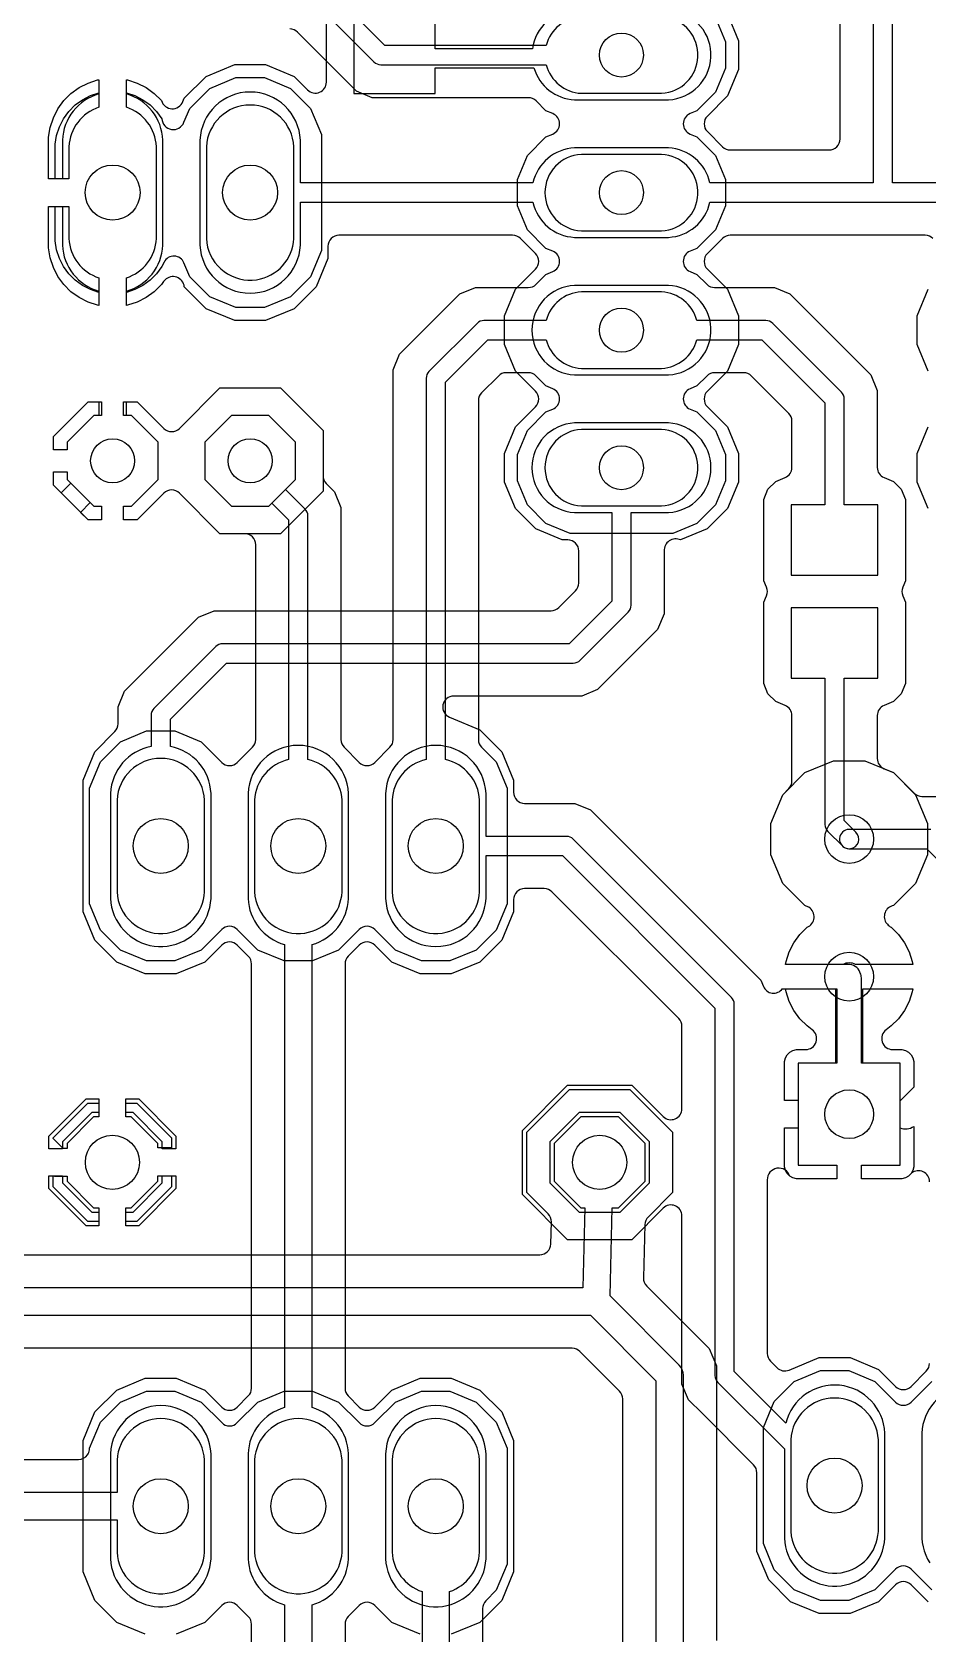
# Model space of a CAD drawing. Header units: millimetres. Extents: x 1 to 152, y 50 to 212.
# Drawn here: x 15.15 to 31.7, y 105.21 to 134.79 of the extents above; entities that cross this region are included whole.
import ezdxf

# ---------------------------------------------------------------- set-up
doc = ezdxf.new("R2010")
doc.units = ezdxf.units.MM

msp = doc.modelspace()

# ---------------------------------------------------------------- linework, layer by layer
at = {"layer": '16_copper'}
for points in [[(26.845, 133.666, 0.906347), (26.776, 135.072), (25.294, 135.072, 0.327921), (24.644, 134.544), (21.664, 134.544), (20.446, 135.762, 0.198912), (20.32, 135.814), (10.198, 135.814), (10.198, 135.967), (9.729, 136.436), (9.067, 136.436), (8.598, 135.967), (8.598, 135.305), (9.067, 134.836), (9.729, 134.836), (10.198, 135.305), (10.198, 135.458), (20.246, 135.458), (21.464, 134.24, 0.198912), (21.59, 134.188), (24.644, 134.188, 0.327921), (25.294, 133.66), (26.776, 133.66)], [(18.915, 129.702), (18.432, 129.902), (18.061, 130.273), (17.955, 130.528, 0.640153), (17.587, 130.543), (17.545, 130.461), (17.447, 130.326), (17.329, 130.208), (17.194, 130.11), (17.045, 130.034), (16.891, 129.984), (16.891, 130.251, 0.309894), (17.445, 130.978), (17.445, 132.674, 0.309894), (16.891, 133.401), (16.891, 133.668), (17.045, 133.618), (17.194, 133.542), (17.329, 133.444), (17.447, 133.326), (17.545, 133.191, 0.800183), (17.955, 133.124), (18.061, 133.379), (18.432, 133.75), (18.915, 133.95), (19.439, 133.95), (19.922, 133.75), (20.293, 133.379), (20.493, 132.896), (20.493, 130.756), (20.293, 130.273), (19.922, 129.902), (19.439, 129.702)], [(15.575, 132.08), (15.575, 132.718), (15.601, 132.883), (15.653, 133.042), (15.729, 133.191), (15.827, 133.326), (15.945, 133.444), (16.08, 133.542), (16.229, 133.618), (16.383, 133.668), (16.383, 133.401, 0.309892), (15.829, 132.674), (15.829, 132.08)], [(19.296, 130.218, 0.357806), (19.985, 130.978), (19.985, 132.674, 0.95208), (18.369, 132.674), (18.369, 130.978), (18.377, 130.899), (18.392, 130.821), (18.415, 130.745), (18.446, 130.672), (18.483, 130.602), (18.527, 130.536), (18.578, 130.475), (18.634, 130.419), (18.695, 130.368), (18.761, 130.324), (18.831, 130.287), (18.904, 130.256), (18.98, 130.233), (19.058, 130.218), (19.137, 130.21), (19.217, 130.21)], [(26.845, 131.126, 0.906347), (26.776, 132.532), (25.294, 132.532, 0.952079), (25.294, 131.12), (26.776, 131.12)], [(16.229, 130.034), (16.08, 130.11), (15.945, 130.208), (15.827, 130.326), (15.729, 130.461), (15.653, 130.61), (15.601, 130.769), (15.575, 130.934), (15.575, 131.572), (15.829, 131.572), (15.829, 130.978, 0.309892), (16.383, 130.251), (16.383, 129.984)], [(22.725, 118.153, 0.357806), (23.414, 118.913), (23.414, 120.609, 0.336925), (22.784, 121.357), (22.784, 128.323), (23.569, 129.108), (24.644, 129.108, 0.327921), (25.294, 128.58), (26.776, 128.58, 0.327921), (27.426, 129.108), (28.628, 129.108), (29.794, 127.942), (29.794, 126.06), (29.172, 126.06), (29.172, 124.76), (30.772, 124.76), (30.772, 126.06), (30.15, 126.06), (30.15, 128.016, 0.198912), (30.098, 128.142), (28.828, 129.412, 0.198912), (28.702, 129.464), (27.426, 129.464, 0.327921), (26.776, 129.992), (25.294, 129.992, 0.327921), (24.644, 129.464), (23.495, 129.464, 0.198912), (23.369, 129.412), (22.48, 128.523, 0.198912), (22.428, 128.397), (22.428, 121.357, 0.336925), (21.798, 120.609), (21.798, 118.913), (21.806, 118.834), (21.821, 118.756), (21.844, 118.68), (21.875, 118.607), (21.912, 118.537), (21.956, 118.471), (22.007, 118.41), (22.063, 118.354), (22.124, 118.303), (22.19, 118.259), (22.26, 118.222), (22.333, 118.191), (22.409, 118.168), (22.487, 118.153), (22.566, 118.145), (22.646, 118.145)], [(20.185, 118.153, 0.357806), (20.874, 118.913), (20.874, 120.609, 0.336925), (20.244, 121.357), (20.244, 125.857, 0.198912), (20.192, 125.983), (19.832, 126.343), (20.015, 126.526), (20.015, 127.22), (19.524, 127.711), (18.83, 127.711), (18.339, 127.22), (18.339, 126.526), (18.83, 126.035), (19.524, 126.035), (19.58, 126.091), (19.888, 125.783), (19.888, 121.357, 0.336925), (19.258, 120.609), (19.258, 118.913), (19.266, 118.834), (19.281, 118.756), (19.304, 118.68), (19.335, 118.607), (19.372, 118.537), (19.416, 118.471), (19.467, 118.41), (19.523, 118.354), (19.584, 118.303), (19.65, 118.259), (19.72, 118.222), (19.793, 118.191), (19.869, 118.168), (19.947, 118.153), (20.026, 118.145), (20.106, 118.145)], [(26.845, 126.046, 0.906347), (26.776, 127.452), (25.294, 127.452, 0.952079), (25.294, 126.04), (26.776, 126.04)], [(30.268, 119.712, 0.614414), (30.367, 120.014), (30.15, 120.231), (30.15, 122.86), (30.772, 122.86), (30.772, 124.16), (29.172, 124.16), (29.172, 122.86), (29.794, 122.86), (29.794, 120.157, 0.198912), (29.846, 120.031), (30.115, 119.762), (30.141, 119.741), (30.17, 119.725), (30.202, 119.715), (30.235, 119.71)], [(17.645, 118.153, 0.357806), (18.334, 118.913), (18.334, 120.609, 0.95208), (16.718, 120.609), (16.718, 118.913), (16.726, 118.834), (16.741, 118.756), (16.764, 118.68), (16.795, 118.607), (16.832, 118.537), (16.876, 118.471), (16.927, 118.41), (16.983, 118.354), (17.044, 118.303), (17.11, 118.259), (17.18, 118.222), (17.253, 118.191), (17.329, 118.168), (17.407, 118.153), (17.486, 118.145), (17.566, 118.145)], [(29.047, 115.062), (29.047, 115.781), (29.065, 115.846), (29.098, 115.904), (29.145, 115.951), (29.203, 115.984), (29.268, 116.002), (29.437, 116.002, 0.72655), (29.557, 116.369), (29.463, 116.437), (29.33, 116.57), (29.22, 116.722), (29.135, 116.89), (29.077, 117.068), (29.068, 117.123), (29.987, 117.123), (29.987, 115.748), (29.301, 115.748), (29.301, 115.062)], [(31.181, 115.062), (31.181, 115.748), (30.495, 115.748), (30.495, 117.123), (31.414, 117.123), (31.405, 117.068), (31.347, 116.89), (31.262, 116.722), (31.152, 116.57), (31.019, 116.437), (30.925, 116.369, 0.726547), (31.045, 116.002), (31.214, 116.002), (31.279, 115.984), (31.337, 115.951), (31.384, 115.904), (31.417, 115.846), (31.435, 115.781), (31.435, 115.309), (31.188, 115.062)], [(30.466, 113.868), (31.181, 113.868), (31.181, 114.554, 0.24956), (31.435, 114.583), (31.435, 113.835), (31.417, 113.77), (31.384, 113.712), (31.337, 113.665), (31.279, 113.632), (31.214, 113.614), (30.466, 113.614)], [(16.18, 112.827), (15.541, 113.467), (15.541, 113.669, 0.077944), (15.621, 113.665), (15.795, 113.665), (15.795, 113.572), (16.286, 113.081), (16.383, 113.081), (16.383, 112.827)], [(30.091, 106.342, 0.357806), (30.78, 107.102), (30.78, 108.798, 0.95208), (29.164, 108.798), (29.164, 107.102), (29.172, 107.023), (29.187, 106.945), (29.21, 106.869), (29.241, 106.796), (29.278, 106.726), (29.322, 106.66), (29.373, 106.599), (29.429, 106.543), (29.49, 106.492), (29.556, 106.448), (29.626, 106.411), (29.699, 106.38), (29.775, 106.357), (29.853, 106.342), (29.932, 106.334), (30.012, 106.334)], [(20.185, 105.961, 0.357806), (20.874, 106.721), (20.874, 108.417, 0.95208), (19.258, 108.417), (19.258, 106.721), (19.266, 106.642), (19.281, 106.564), (19.304, 106.488), (19.335, 106.415), (19.372, 106.345), (19.416, 106.279), (19.467, 106.218), (19.523, 106.162), (19.584, 106.111), (19.65, 106.067), (19.72, 106.03), (19.793, 105.999), (19.869, 105.976), (19.947, 105.961), (20.026, 105.953), (20.106, 105.953)]]:
    msp.add_lwpolyline(points, format="xyb", close=True, dxfattribs=at)
for points in [[(27.771, 135.054), (27.956, 134.608), (27.956, 134.124), (27.771, 133.678), (27.429, 133.336), (27.302, 133.284, 0.66818), (27.302, 132.908), (27.429, 132.856), (27.771, 132.514), (27.956, 132.068), (27.956, 131.584), (27.771, 131.138), (27.429, 130.796), (27.302, 130.744, 0.66818), (27.302, 130.368), (27.429, 130.316), (27.612, 130.133, 0.198912), (27.756, 130.073), (28.859, 130.073), (29.148, 129.954), (30.64, 128.462), (30.759, 128.173), (30.759, 126.751, 0.30335), (30.885, 126.563), (31.06, 126.491), (31.203, 126.348), (31.28, 126.161), (31.28, 124.659), (31.23, 124.538, 0.198911), (31.23, 124.382), (31.28, 124.261), (31.28, 122.759), (31.203, 122.572), (31.06, 122.429), (30.885, 122.357, 0.303345), (30.759, 122.169), (30.759, 121.376, 0.30335), (30.885, 121.188), (31.061, 121.115), (31.468, 120.708), (31.689, 120.176), (31.689, 119.6), (31.468, 119.068), (31.061, 118.661, 0.575508), (30.937, 118.327), (30.946, 118.316, 0.105065), (31.019, 118.259), (31.152, 118.126), (31.262, 117.974), (31.347, 117.806), (31.405, 117.628), (31.414, 117.573), (30.359, 117.573, 0.245287), (30.124, 117.573), (29.068, 117.573), (29.077, 117.628), (29.135, 117.806), (29.22, 117.974), (29.33, 118.126), (29.463, 118.259, 0.620023), (29.494, 118.628), (29.476, 118.637, 0.066668), (29.421, 118.661), (29.014, 119.068), (28.793, 119.6), (28.793, 120.176), (29.014, 120.708), (29.125, 120.82, 0.198915), (29.185, 120.963), (29.185, 122.169, 0.303345), (29.059, 122.357), (28.884, 122.429), (28.741, 122.572), (28.664, 122.759), (28.664, 124.261), (28.714, 124.382, 0.198911), (28.714, 124.538), (28.664, 124.659), (28.664, 126.161), (28.741, 126.348), (28.884, 126.491), (29.059, 126.563, 0.30335), (29.185, 126.751), (29.185, 127.606, 0.198912), (29.125, 127.749), (28.435, 128.439, 0.198912), (28.292, 128.499), (27.756, 128.499, 0.198912), (27.612, 128.439), (27.429, 128.256), (27.302, 128.204, 0.66818), (27.302, 127.828), (27.429, 127.776), (27.771, 127.434), (27.956, 126.988), (27.956, 126.504), (27.771, 126.058), (27.429, 125.716), (26.983, 125.532), (25.087, 125.532), (24.641, 125.716), (24.299, 126.058), (24.114, 126.504), (24.114, 126.988), (24.299, 127.434), (24.641, 127.776), (24.768, 127.828, 0.66818), (24.768, 128.204), (24.641, 128.256), (24.458, 128.439, 0.198912), (24.314, 128.499), (23.905, 128.499, 0.198912), (23.762, 128.439), (23.453, 128.13, 0.198912), (23.393, 127.987), (23.393, 121.727, 0.198912), (23.453, 121.583), (23.722, 121.314), (23.922, 120.831), (23.922, 118.691), (23.722, 118.208), (23.351, 117.837), (22.868, 117.637), (22.344, 117.637), (21.861, 117.837), (21.48, 118.218, 0.414214), (21.192, 118.218), (20.811, 117.837), (20.328, 117.637), (19.804, 117.637), (19.321, 117.837), (18.94, 118.218, 0.414214), (18.652, 118.218), (18.271, 117.837), (17.788, 117.637), (17.264, 117.637), (16.781, 117.837), (16.41, 118.208), (16.21, 118.691), (16.21, 120.831), (16.41, 121.314), (16.781, 121.685), (17.264, 121.885), (17.788, 121.885), (18.271, 121.685), (18.652, 121.304, 0.414214), (18.94, 121.304), (19.219, 121.583, 0.198912), (19.279, 121.727), (19.279, 125.324, 0.414214), (19.075, 125.527), (18.619, 125.527), (17.871, 126.275, 0.414214), (17.584, 126.275), (17.089, 125.781), (16.84, 125.781), (16.84, 126.035), (16.984, 126.035), (17.475, 126.526), (17.475, 127.22), (16.984, 127.711), (16.891, 127.711), (16.891, 127.965), (17.089, 127.965), (17.584, 127.471, 0.414214), (17.871, 127.471), (18.619, 128.219), (19.735, 128.219), (20.523, 127.431), (20.523, 126.598, 0.198912), (20.583, 126.454), (20.734, 126.303), (20.853, 126.014), (20.853, 121.727, 0.198912), (20.913, 121.583), (21.192, 121.304, 0.414214), (21.48, 121.304), (21.759, 121.583, 0.198912), (21.819, 121.727), (21.819, 128.554), (21.938, 128.843), (23.049, 129.954), (23.338, 130.073), (24.314, 130.073, 0.198912), (24.458, 130.133), (24.641, 130.316), (24.768, 130.368, 0.66818), (24.768, 130.744), (24.641, 130.796), (24.299, 131.138), (24.114, 131.584), (24.114, 132.068), (24.299, 132.514), (24.641, 132.856), (24.768, 132.908, 0.66818), (24.768, 133.284), (24.641, 133.336), (24.458, 133.519, 0.198912), (24.314, 133.579), (21.433, 133.579), (21.144, 133.698), (20.053, 134.789, 0.198912), (19.91, 134.849)], [(12.371, 112.212), (24.527, 112.212, 0.406733), (24.73, 112.41), (24.741, 112.818, 0.205576), (24.681, 112.967), (24.287, 113.361), (24.287, 114.477), (25.075, 115.265), (26.19, 115.265), (26.979, 114.477), (26.979, 113.361), (26.527, 112.909, 0.192265), (26.467, 112.771), (26.442, 111.784, 0.205576), (26.501, 111.635), (27.385, 110.752), (27.656, 110.481), (27.788, 110.163), (27.788, 105.09, 0.198912)], [(27.178, 104.753), (27.178, 109.991, 0.198912), (27.104, 110.171), (25.824, 111.451), (25.865, 113.081), (25.98, 113.081), (26.471, 113.572), (26.471, 114.266), (25.98, 114.757), (25.286, 114.757), (24.795, 114.266), (24.795, 113.572), (25.286, 113.081), (25.357, 113.081), (25.319, 111.602), (12.542, 111.602)], [(10.541, 102.057), (10.541, 106.731), (10.634, 106.731), (11.125, 107.222), (11.125, 107.916), (10.634, 108.407), (10.541, 108.407), (10.541, 108.988), (12.648, 111.094), (25.462, 111.094), (26.67, 109.886), (26.67, 104.648, 0.198912)], [(26.06, 104.476), (26.06, 109.549, 0.198912), (26.001, 109.693), (25.269, 110.425, 0.198912), (25.125, 110.485), (12.984, 110.485, 0.198912)], [(31.767, 106.026), (31.386, 106.407, 0.414214), (31.098, 106.407), (30.717, 106.026), (30.234, 105.826), (29.71, 105.826), (29.227, 106.026), (28.856, 106.397), (28.656, 106.88), (28.656, 109.02), (28.856, 109.503), (29.227, 109.874), (29.71, 110.074), (30.234, 110.074), (30.717, 109.874), (31.098, 109.493, 0.414214), (31.386, 109.493), (31.767, 109.874)], [(13.951, 108.433), (16.007, 108.433, 0.246975), (16.174, 108.521), (16.183, 108.535, 0.122621), (16.21, 108.639), (16.41, 109.122), (16.781, 109.493), (17.264, 109.693), (17.788, 109.693), (18.271, 109.493), (18.652, 109.112, 0.414214), (18.94, 109.112), (19.321, 109.493), (19.804, 109.693), (20.328, 109.693), (20.811, 109.493), (21.192, 109.112, 0.414214), (21.48, 109.112), (21.861, 109.493), (22.344, 109.693), (22.868, 109.693), (23.351, 109.493), (23.722, 109.122), (23.922, 108.639), (23.922, 106.499), (23.722, 106.016), (23.529, 105.823, 0.198912), (23.47, 105.679), (23.47, 100.569, 0.198912)], [(13.665, 107.315), (16.718, 107.315), (16.718, 106.721), (16.726, 106.642), (16.741, 106.564), (16.764, 106.488), (16.795, 106.415), (16.832, 106.345), (16.876, 106.279), (16.927, 106.218), (16.983, 106.162), (17.044, 106.111), (17.11, 106.067), (17.18, 106.03), (17.253, 105.999), (17.329, 105.976), (17.407, 105.961), (17.486, 105.953), (17.566, 105.953), (17.645, 105.961, 0.357806), (18.334, 106.721), (18.334, 108.417, 0.95208), (16.718, 108.417), (16.718, 107.823), (13.665, 107.823)], [(22.86, 100.254), (22.86, 105.994, 0.309894), (23.414, 106.721), (23.414, 108.417, 0.95208), (21.798, 108.417), (21.798, 106.721, 0.309894), (22.352, 105.994), (22.352, 100.254, 0.309894)]]:
    msp.add_lwpolyline(points, format="xyb", dxfattribs=at)
for points in [[(15.545, 127.076), (15.545, 127.325), (16.185, 127.965), (16.383, 127.965), (16.383, 127.711), (16.29, 127.711), (15.799, 127.22), (15.799, 127.076)], [(15.545, 126.421), (15.545, 126.67), (15.799, 126.67), (15.799, 126.526), (15.865, 126.46), (15.685, 126.28)], [(16.185, 125.781), (16.044, 125.921), (16.224, 126.101), (16.29, 126.035), (16.434, 126.035), (16.434, 125.781)], [(15.726, 114.173), (15.541, 114.359), (15.541, 114.371), (16.18, 115.011), (16.383, 115.011), (16.383, 114.757), (16.286, 114.757), (15.795, 114.266), (15.795, 114.173)], [(17.471, 114.266), (16.98, 114.757), (16.883, 114.757), (16.883, 115.011), (17.085, 115.011), (17.725, 114.371), (17.725, 114.189), (17.471, 114.185)], [(29.268, 113.614), (29.203, 113.632), (29.145, 113.665), (29.098, 113.712), (29.065, 113.77), (29.047, 113.835), (29.047, 114.554), (29.301, 114.554), (29.301, 113.868), (30.016, 113.868), (30.016, 113.614)], [(16.883, 113.081), (16.98, 113.081), (17.471, 113.572), (17.471, 113.669), (17.725, 113.669), (17.725, 113.467), (17.085, 112.827), (16.883, 112.827)]]:
    msp.add_lwpolyline(points, close=True, dxfattribs=at)
at = {"layer": '1_copper'}
for points in [[(30.683, 141.224), (30.683, 132.004), (27.669, 132.004, 0.338315), (26.902, 132.652), (25.168, 132.652, 0.338315), (24.401, 132.004), (20.105, 132.004), (20.105, 132.795, 0.95729), (18.249, 132.795), (18.249, 130.857, 0.95729), (20.105, 130.857), (20.105, 131.648), (24.401, 131.648, 0.338315), (25.168, 131), (26.902, 131, 0.338315), (27.669, 131.648), (32.021, 131.648)], [(27.993, 135.122), (28.196, 134.631), (28.196, 134.101), (27.993, 133.61), (27.622, 133.24, 0.414214), (27.622, 132.952), (27.902, 132.673, 0.198912), (28.045, 132.613), (29.87, 132.613, 0.414214), (30.074, 132.817), (30.074, 141.179, 0.022669)], [(46.035, 135.636), (46.035, 133.028), (45.011, 132.004), (35.289, 132.004, 0.338315), (34.522, 132.652), (32.788, 132.652, 0.338315), (32.021, 132.004), (31.039, 132.004), (31.039, 141.16)], [(17.24, 105.205), (16.713, 105.424), (16.309, 105.828), (16.09, 106.355), (16.09, 108.783), (16.309, 109.31), (16.713, 109.714), (17.24, 109.933), (17.812, 109.933), (18.339, 109.714), (18.652, 109.401, 0.414214), (18.94, 109.401), (19.143, 109.605, 0.198912), (19.202, 109.748), (19.202, 117.582, 0.198912), (19.143, 117.725), (18.94, 117.929, 0.414214), (18.652, 117.929), (18.339, 117.616), (17.812, 117.397), (17.24, 117.397), (16.713, 117.616), (16.309, 118.02), (16.09, 118.547), (16.09, 120.975), (16.309, 121.502), (16.679, 121.873, 0.198912), (16.739, 122.017), (16.739, 122.331), (16.858, 122.62), (18.223, 123.985), (18.512, 124.104), (24.736, 124.104, 0.198912), (24.879, 124.164), (25.188, 124.473, 0.198912), (25.248, 124.616), (25.248, 125.208, 0.414214), (25.044, 125.412), (24.943, 125.412), (24.453, 125.615), (24.077, 125.99), (23.874, 126.481), (23.874, 127.011), (24.077, 127.502), (24.448, 127.872, 0.414214), (24.448, 128.16), (24.077, 128.53), (23.874, 129.021), (23.874, 129.551), (24.077, 130.042), (24.448, 130.412, 0.414214), (24.448, 130.7), (24.168, 130.979, 0.198912), (24.025, 131.039), (20.816, 131.039, 0.414214), (20.613, 130.835), (20.613, 130.612), (20.394, 130.085), (19.99, 129.681), (19.463, 129.462), (18.891, 129.462), (18.364, 129.681), (17.96, 130.085, 0.640285), (17.603, 130.212), (17.59, 130.197, 0.098029), (17.539, 130.128), (17.407, 129.996), (17.256, 129.887), (17.091, 129.803), (16.914, 129.745), (16.891, 129.741), (16.891, 130.005, 0.323073), (17.565, 130.857), (17.565, 132.795, 0.323073), (16.891, 133.647), (16.891, 133.911), (16.914, 133.907), (17.091, 133.849), (17.256, 133.765), (17.407, 133.656), (17.539, 133.524, 0.709924), (17.934, 133.506), (17.96, 133.567), (18.364, 133.971), (18.891, 134.19), (19.463, 134.19), (19.99, 133.971), (20.239, 133.723, 0.668179), (20.586, 133.866), (20.586, 135.056)], [(31.788, 130.979, 0.198912), (31.645, 131.039), (28.045, 131.039, 0.198912), (27.902, 130.979), (27.622, 130.7, 0.414214), (27.622, 130.412), (27.993, 130.042), (28.196, 129.551), (28.196, 129.021), (27.993, 128.53), (27.622, 128.16, 0.414214), (27.622, 127.872), (27.993, 127.502), (28.196, 127.011), (28.196, 126.481), (27.993, 125.99), (27.617, 125.615), (27.127, 125.412, 0.557061), (26.822, 125.208), (26.822, 124.049), (26.703, 123.76), (25.592, 122.649), (25.303, 122.53), (22.936, 122.53, 0.820682), (22.859, 122.139), (23.419, 121.906), (23.823, 121.502), (24.042, 120.975), (24.042, 120.752, 0.414214), (24.245, 120.548), (25.176, 120.548), (25.465, 120.429), (28.608, 117.286), (28.656, 117.168, 0.578419), (29.006, 117.123), (30.016, 117.123), (30.016, 115.748), (29.301, 115.748), (29.301, 113.868), (30.016, 113.868), (30.016, 113.614), (29.268, 113.614), (29.203, 113.632), (29.145, 113.665, 0.854997), (28.727, 113.596), (28.727, 110.392, 0.198907), (28.787, 110.249), (28.908, 110.127, 0.303355), (29.13, 110.083), (29.686, 110.314), (30.258, 110.314), (30.785, 110.095), (31.098, 109.782, 0.414214), (31.386, 109.782), (31.665, 110.062, 0.198912), (31.725, 110.206)], [(20.32, 103.991), (20.32, 105.748, 0.323073), (20.994, 106.6), (20.994, 108.538, 0.323073), (20.32, 109.39), (20.32, 117.94, 0.323073), (20.994, 118.792), (20.994, 120.73, 0.95729), (19.138, 120.73), (19.138, 118.792, 0.323073), (19.812, 117.94), (19.812, 109.39, 0.323073), (19.138, 108.538), (19.138, 106.6, 0.323073), (19.812, 105.748), (19.812, 103.886, 0.198912)], [(31.725, 113.562, 0.627975), (31.395, 113.721), (31.389, 113.716, 0.015923), (31.378, 113.706), (31.337, 113.665), (31.279, 113.632), (31.214, 113.614), (30.466, 113.614), (30.466, 113.868), (31.181, 113.868), (31.181, 115.748), (30.466, 115.748), (30.466, 117.326, 0.111293), (30.446, 117.413), (30.439, 117.428, 0.339827), (30.219, 117.573), (29.068, 117.573), (29.077, 117.628), (29.135, 117.806), (29.22, 117.974), (29.33, 118.126), (29.463, 118.259, 0.620017), (29.494, 118.628), (29.476, 118.637, 0.066706), (29.421, 118.661), (29.014, 119.068), (28.793, 119.6), (28.793, 120.176), (29.014, 120.708), (29.421, 121.115), (29.953, 121.336), (30.529, 121.336), (31.061, 121.115), (31.442, 120.735, 0.198912), (31.585, 120.675), (31.907, 120.675)], [(31.75, 120.066), (30.241, 120.066, 0.932021), (30.216, 119.712), (30.241, 119.71), (31.676, 119.71), (32.334, 119.052)], [(31.699, 105.805), (31.386, 106.118, 0.414214), (31.098, 106.118), (30.785, 105.805), (30.258, 105.586), (29.686, 105.586), (29.159, 105.805), (28.755, 106.209), (28.536, 106.736), (28.536, 108.188, 0.198912), (28.476, 108.332), (27.523, 109.286), (27.272, 109.536), (27.153, 109.825), (27.153, 112.929, 0.668179), (26.806, 113.072), (26.224, 112.491), (25.041, 112.491), (24.205, 113.328), (24.205, 114.51), (25.041, 115.347), (26.224, 115.347), (26.806, 114.766, 0.668179), (27.153, 114.909), (27.153, 116.43, 0.198912), (27.093, 116.573), (24.752, 118.914, 0.198912), (24.609, 118.974), (24.245, 118.974, 0.414214), (24.042, 118.77), (24.042, 118.547), (23.823, 118.02), (23.419, 117.616), (22.892, 117.397), (22.32, 117.397), (21.793, 117.616), (21.48, 117.929, 0.414214), (21.192, 117.929), (20.989, 117.725, 0.198912), (20.93, 117.582), (20.93, 109.748, 0.198912), (20.989, 109.605), (21.192, 109.401, 0.414214), (21.48, 109.401), (21.793, 109.714), (22.32, 109.933), (22.892, 109.933), (23.419, 109.714), (23.823, 109.31), (24.042, 108.783), (24.042, 106.355), (23.823, 105.828), (23.419, 105.424), (22.892, 105.205)], [(32.334, 109.789, 0.346554), (31.584, 108.919), (31.584, 106.981), (31.591, 106.901), (31.605, 106.821), (31.626, 106.743), (31.654, 106.667), (31.688, 106.593), (31.729, 106.523)], [(19.202, 103.714), (19.202, 105.39, 0.198912), (19.143, 105.533), (18.94, 105.737, 0.414214), (18.652, 105.737), (18.339, 105.424), (17.812, 105.205)], [(22.32, 105.205), (21.793, 105.424), (21.48, 105.737, 0.414214), (21.192, 105.737), (20.989, 105.533, 0.198912), (20.93, 105.39), (20.93, 104.328, 0.198912)]]:
    msp.add_lwpolyline(points, format="xyb", dxfattribs=at)
for points in [[(26.983, 133.548, 0.906349), (26.902, 135.192), (25.168, 135.192, 0.359382), (24.39, 134.483), (22.594, 134.483), (22.594, 134.955), (21.094, 134.955), (21.094, 133.655), (22.594, 133.655), (22.594, 134.127), (24.417, 134.127, 0.317179), (25.168, 133.54), (26.902, 133.54)], [(15.455, 132.08), (15.455, 132.847), (15.484, 133.031), (15.542, 133.208), (15.626, 133.374), (15.735, 133.524), (15.867, 133.656), (16.017, 133.765), (16.183, 133.849), (16.36, 133.907), (16.383, 133.911), (16.383, 133.647, 0.323071), (15.709, 132.795), (15.709, 132.08)], [(16.36, 129.745), (16.183, 129.803), (16.017, 129.887), (15.867, 129.996), (15.735, 130.128), (15.626, 130.278), (15.542, 130.444), (15.484, 130.621), (15.455, 130.805), (15.455, 131.572), (15.709, 131.572), (15.709, 130.857, 0.323071), (16.383, 130.005), (16.383, 129.741)], [(26.983, 128.468, 0.906349), (26.902, 130.112), (25.168, 130.112, 0.952081), (25.168, 128.46), (26.902, 128.46)], [(18.619, 125.527), (17.871, 126.275, 0.414214), (17.584, 126.275), (17.089, 125.781), (16.84, 125.781), (16.84, 126.035), (16.984, 126.035), (17.475, 126.526), (17.475, 127.22), (16.984, 127.711), (16.84, 127.711), (16.84, 127.965), (17.089, 127.965), (17.584, 127.471, 0.414214), (17.871, 127.471), (18.619, 128.219), (19.735, 128.219), (20.523, 127.431), (20.523, 126.315), (19.735, 125.527)], [(17.647, 117.912, 0.36397), (18.454, 118.792), (18.454, 120.73, 0.346554), (17.704, 121.6), (17.704, 122.1), (18.743, 123.139), (25.146, 123.139, 0.198912), (25.272, 123.191), (26.161, 124.08, 0.198912), (26.213, 124.206), (26.213, 125.92), (26.902, 125.92, 0.952081), (26.902, 127.572), (25.168, 127.572, 0.952081), (25.168, 125.92), (25.857, 125.92), (25.857, 124.28), (25.072, 123.495), (18.669, 123.495, 0.198912), (18.543, 123.443), (17.4, 122.3, 0.198912), (17.348, 122.174), (17.348, 121.6, 0.346554), (16.598, 120.73), (16.598, 118.792), (16.605, 118.712), (16.619, 118.632), (16.64, 118.554), (16.668, 118.478), (16.702, 118.404), (16.743, 118.334), (16.789, 118.268), (16.841, 118.205), (16.898, 118.148), (16.961, 118.096), (17.027, 118.05), (17.097, 118.009), (17.171, 117.975), (17.247, 117.947), (17.325, 117.926), (17.405, 117.912), (17.485, 117.905), (17.567, 117.905)], [(30.093, 106.101, 0.36397), (30.9, 106.981), (30.9, 108.919, 0.865661), (29.071, 109.102), (28.118, 110.056), (28.118, 116.84, 0.198912), (28.066, 116.966), (25.145, 119.887, 0.198912), (25.019, 119.939), (23.534, 119.939), (23.534, 120.73, 0.95729), (21.678, 120.73), (21.678, 118.792, 0.95729), (23.534, 118.792), (23.534, 119.583), (24.945, 119.583), (27.762, 116.766), (27.762, 109.982, 0.198912), (27.814, 109.856), (29.044, 108.627), (29.044, 106.981), (29.051, 106.901), (29.065, 106.821), (29.086, 106.743), (29.114, 106.667), (29.148, 106.593), (29.189, 106.523), (29.235, 106.457), (29.287, 106.394), (29.344, 106.337), (29.407, 106.285), (29.473, 106.239), (29.543, 106.198), (29.617, 106.164), (29.693, 106.136), (29.771, 106.115), (29.851, 106.101), (29.931, 106.094), (30.013, 106.094)], [(17.647, 105.72, 0.36397), (18.454, 106.6), (18.454, 108.538, 0.95729), (16.598, 108.538), (16.598, 106.6), (16.605, 106.52), (16.619, 106.44), (16.64, 106.362), (16.668, 106.286), (16.702, 106.212), (16.743, 106.142), (16.789, 106.076), (16.841, 106.013), (16.898, 105.956), (16.961, 105.904), (17.027, 105.858), (17.097, 105.817), (17.171, 105.783), (17.247, 105.755), (17.325, 105.734), (17.405, 105.72), (17.485, 105.713), (17.567, 105.713)], [(22.727, 105.72, 0.36397), (23.534, 106.6), (23.534, 108.538, 0.95729), (21.678, 108.538), (21.678, 106.6), (21.685, 106.52), (21.699, 106.44), (21.72, 106.362), (21.748, 106.286), (21.782, 106.212), (21.823, 106.142), (21.869, 106.076), (21.921, 106.013), (21.978, 105.956), (22.041, 105.904), (22.107, 105.858), (22.177, 105.817), (22.251, 105.783), (22.327, 105.755), (22.405, 105.734), (22.485, 105.72), (22.565, 105.713), (22.647, 105.713)]]:
    msp.add_lwpolyline(points, format="xyb", close=True, dxfattribs=at)
for points in [[(31.697, 128.53), (31.494, 129.021), (31.494, 129.551), (31.697, 130.042)], [(31.697, 125.99), (31.494, 126.481), (31.494, 127.011), (31.697, 127.502)]]:
    msp.add_lwpolyline(points, dxfattribs=at)
for points in [[(15.545, 127.076), (15.545, 127.325), (16.185, 127.965), (16.434, 127.965), (16.434, 127.711), (16.29, 127.711), (15.799, 127.22), (15.799, 127.076)], [(20.015, 126.526), (20.015, 127.22), (19.524, 127.711), (18.83, 127.711), (18.339, 127.22), (18.339, 126.526), (18.83, 126.035), (19.524, 126.035)], [(16.185, 125.781), (15.545, 126.421), (15.545, 126.67), (15.799, 126.67), (15.799, 126.526), (16.29, 126.035), (16.434, 126.035), (16.434, 125.781)], [(15.459, 114.169), (15.459, 114.405), (16.147, 115.093), (16.383, 115.093), (16.383, 114.839), (16.252, 114.839), (15.713, 114.3), (15.713, 114.169)], [(17.553, 114.169), (17.553, 114.3), (17.014, 114.839), (16.883, 114.839), (16.883, 115.093), (17.119, 115.093), (17.807, 114.405), (17.807, 114.169)], [(26.553, 113.538), (26.553, 114.3), (26.014, 114.839), (25.252, 114.839), (24.713, 114.3), (24.713, 113.538), (25.252, 112.999), (26.014, 112.999)], [(16.147, 112.745), (15.459, 113.433), (15.459, 113.669), (15.713, 113.669), (15.713, 113.538), (16.252, 112.999), (16.383, 112.999), (16.383, 112.745)], [(16.883, 112.745), (16.883, 112.999), (17.014, 112.999), (17.553, 113.538), (17.553, 113.669), (17.807, 113.669), (17.807, 113.433), (17.119, 112.745)]]:
    msp.add_lwpolyline(points, close=True, dxfattribs=at)
at = {"layer": 'drills_PTH'}
for centre, radius in [((26.035, 134.366), 0.406), ((16.637, 131.826), 0.508), ((19.177, 131.826), 0.508), ((26.035, 131.826), 0.406), ((26.035, 129.286), 0.406), ((16.637, 126.873), 0.406), ((19.177, 126.873), 0.406), ((26.035, 126.746), 0.406), ((17.526, 119.761), 0.508), ((20.066, 119.761), 0.508), ((22.606, 119.761), 0.508), ((30.241, 119.888), 0.45), ((30.241, 117.348), 0.45), ((30.241, 114.808), 0.45), ((16.633, 113.919), 0.5), ((25.633, 113.919), 0.5), ((29.972, 107.95), 0.508), ((17.526, 107.569), 0.508), ((20.066, 107.569), 0.508), ((22.606, 107.569), 0.508)]:
    msp.add_circle(centre, radius, dxfattribs=at)

doc.saveas('drawing.dxf')
